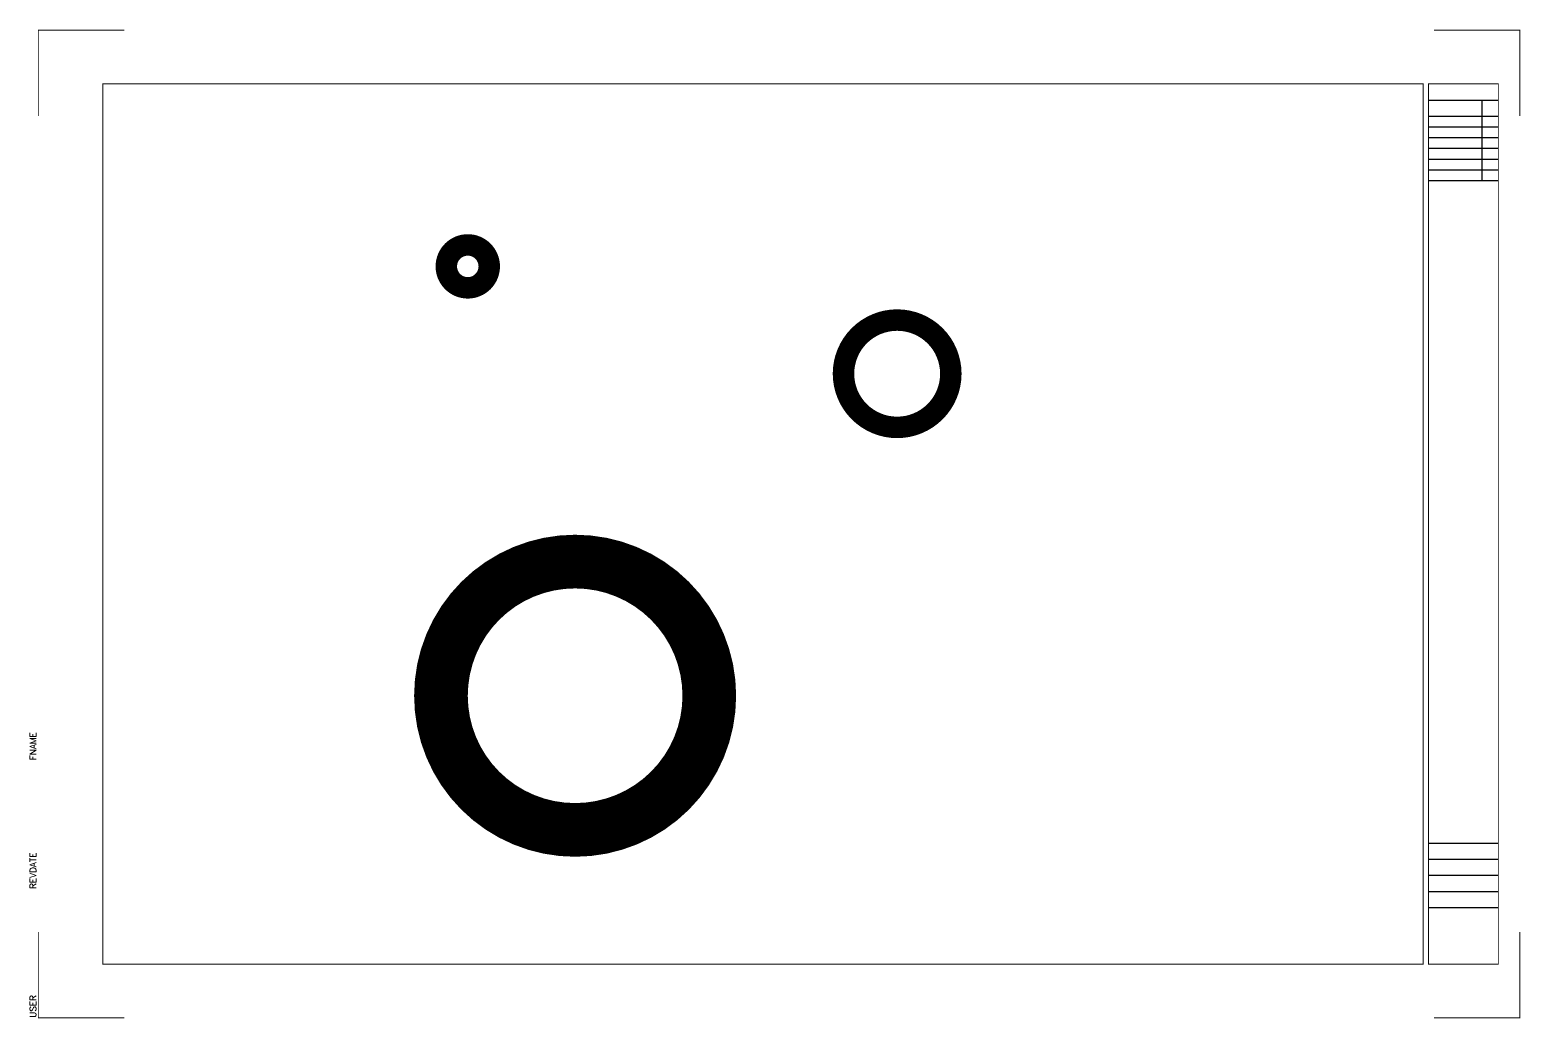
# Model space of a CAD drawing. Header units: inches. Extents: x -0.2 to 34.5, y 0 to 23.
import ezdxf

# ---------------------------------------------------------------- set-up
doc = ezdxf.new("R2010")
doc.units = ezdxf.units.IN
doc.header["$MEASUREMENT"] = 0
doc.layers.add('Title Block', color=7, linetype='Continuous')
doc.styles.add('Roman', font='ROMANS.SHX')

msp = doc.modelspace()

# ---------------------------------------------------------------- linework, layer by layer
at = {"const_width": 0.5}
msp.add_lwpolyline([(9.5, 17.5, 1), (10.5, 17.5, 1)], format="xyb", close=True, dxfattribs=at)
at = {"color": 5, "const_width": 0.5}
msp.add_lwpolyline([(18.75, 15, 1), (21.25, 15, 1)], format="xyb", close=True, dxfattribs=at)
at = {"color": 2, "const_width": 1.25}
msp.add_lwpolyline([(9.375, 7.5, 1), (15.625, 7.5, 1)], format="xyb", close=True, dxfattribs=at)
at = {"layer": 'Title Block'}
for p, q in [((32.375, 21.375), (34, 21.375)), ((33.625, 19.5), (33.625, 21.375)), ((32.375, 21), (34, 21)), ((32.375, 20.75), (34, 20.75)), ((32.375, 20.5), (34, 20.5)), ((32.375, 20.25), (34, 20.25)), ((32.375, 20), (34, 20)), ((32.375, 19.75), (34, 19.75)), ((32.375, 19.5), (34, 19.5)), ((32.375, 4.0693), (34, 4.0693)), ((32.375, 3.6943), (34, 3.6943)), ((32.375, 3.3193), (34, 3.3193)), ((32.375, 2.9443), (34, 2.9443)), ((32.375, 2.5693), (34, 2.5693))]:
    msp.add_line(p, q, dxfattribs=at)
at = {"layer": 'Title Block', "const_width": 0.02}
for points in [[(0, 21), (0, 23), (2, 23)], [(32.5, 23), (34.5, 23), (34.5, 21)], [(0, 2), (0, 0), (2, 0)], [(32.5, 0), (34.5, 0), (34.5, 2)]]:
    msp.add_lwpolyline(points, dxfattribs=at)
for points in [[(1.5, 1.25), (32.25, 1.25), (32.25, 21.75), (1.5, 21.75)], [(32.375, 1.25), (34, 1.25), (34, 21.75), (32.375, 21.75)]]:
    msp.add_lwpolyline(points, close=True, dxfattribs=at)

# ---------------------------------------------------------------- texts
at = {"color": 0, "style": 'Roman', "flags": 8}
for tag, p in [('FNAME', (-0.05, 6)), ('REVDATE', (-0.05, 3)), ('USER', (-0.05, 0))]:
    msp.add_attdef(tag, p, '', height=0.15, rotation=90, dxfattribs=at)

doc.saveas('drawing.dxf')
